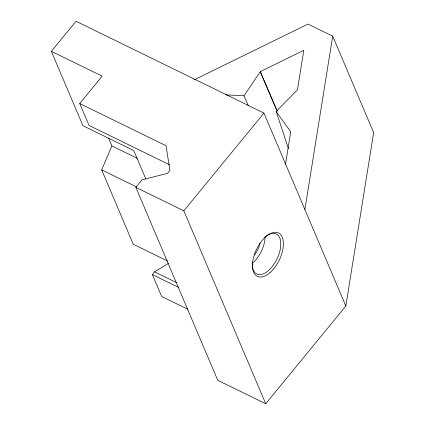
<?xml version="1.0" encoding="UTF-8"?>
<svg xmlns="http://www.w3.org/2000/svg" width="425" height="425" viewBox="0 0 425 425"><rect width="100%" height="100%" fill="white"/><g stroke="black" fill="none" stroke-linecap="round" stroke-linejoin="round"><path stroke-width="0.64" d="M285.43 164.767L290.727 131.739L276.154 111.483L297.452 89.818L303.79 50.315L260.265 71.65L244.03 95.779L248.232 105.522M304.89 209.557L332.701 36.146L307.998 24.071L194.315 79.788M345.833 306.021L263.941 113.098L75.995 21.25L51.351 51.319L102.181 76.16L79.741 103.541L166.026 145.706L169.926 170.441L167.588 173.294L142.024 179.86L135.862 187.377L217.754 380.301L265.737 403.75L345.833 306.021L373.649 132.605L332.701 36.146M167.524 260.998L133.243 244.242L101.671 169.862L111.881 145.913L108.545 138.056M265.737 403.75L183.844 210.827L263.941 113.098M187.818 309.262L161.633 296.464L152.336 274.555L154.541 271.867L168.417 263.452M225.803 94.871L244.03 95.779M169.378 164.709L89.043 125.449L79.741 103.541M111.881 145.913L137.296 158.334M101.671 169.862L136.542 186.904M135.862 187.377L183.844 210.827M154.541 271.867L176.524 282.609M152.336 274.555L178.516 287.353M277.334 111.212L260.265 71.65L275.039 106.447M275.554 107.668L276.335 109.501M145.823 178.973L133.758 150.54L82.923 125.704L51.351 51.319M276.154 111.483L288.405 148.569M265.03 236.932L265.03 238.797A22.291 11.629 -64 0 1 252.705 262.963M252.301 262.108L252.301 266.215L253.268 270.109L255.138 272.898L257.784 274.401A22.291 11.629 -64 0 0 280.691 246.447L280.691 241.724A22.291 11.629 -64 0 0 265.152 236.874M260.052 243.02A14.859 7.751 -64 0 1 254.49 254.926M269.949 272.701A24.151 12.601 -64 0 0 280.224 234.159A24.151 12.601 -64 0 0 253.592 257.136A24.151 12.601 -64 0 0 269.949 272.701"/></g></svg>
